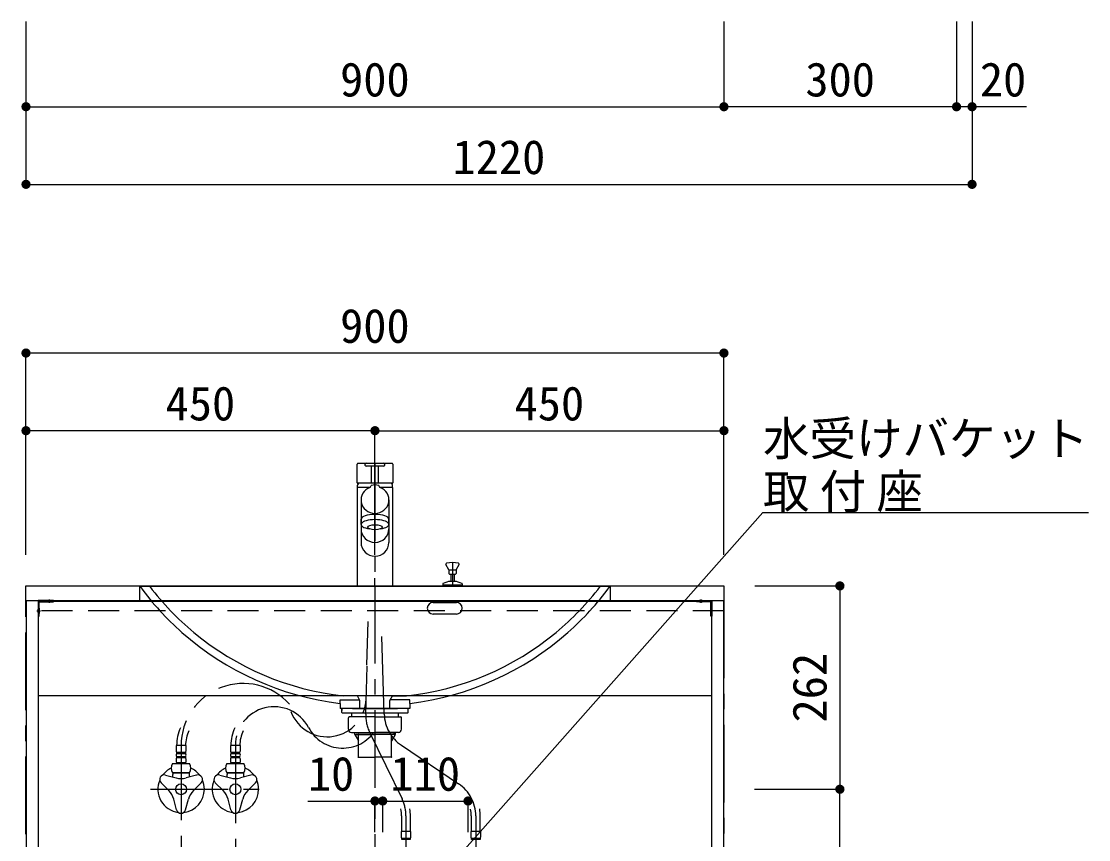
# Model space of a CAD drawing. Units: millimetres on the paper, scale 1:20. Extents: x -205 to 195, y -144 to 136.
# Drawn here: x -161.5 to -92.7, y -86.9 to -34.2 of the extents above; entities that cross this region are included whole.
import ezdxf
from ezdxf.enums import TextEntityAlignment as Align

# ---------------------------------------------------------------- set-up
doc = ezdxf.new("R2010")
doc.units = ezdxf.units.MM
for name, pattern in [('CHAIN1', [8, 5, -1, 1, -1]), ('DASHED1', [1.8, 1.2, -0.6]), ('DASHED2', [3, 2, -1]), ('DOUBLE_CHAIN1', [8.8, 5, -1, 0.6, -0.6, 0.6, -1])]:
    doc.linetypes.add(name, pattern=pattern)
for name, color, linetype in [('0-2_2', 7, 'Continuous'), ('0-3_3', 4, 'Continuous'), ('0-4_4', 6, 'Continuous')]:
    doc.layers.add(name, color=color, linetype=linetype)
doc.styles.add('ＭＳ ゴシック', font='')
doc.styles.get('ＭＳ ゴシック').set_extended_font_data('MS Gothic')

msp = doc.modelspace()

# ---------------------------------------------------------------- hatches: boundary and pattern name
at = {"layer": '0-3_3'}
for points in [[(-160.935, -39.721, 1), (-161.535, -39.721, 1)], [(-115.935, -39.721, 1), (-116.535, -39.721, 1)], [(-115.935, -39.721, 1), (-116.535, -39.721, 1)], [(-100.935, -39.721, 1), (-101.535, -39.721, 1)], [(-100.935, -39.721, 1), (-101.535, -39.721, 1)], [(-99.935, -39.721, 1), (-100.535, -39.721, 1)], [(-160.935, -44.721, 1), (-161.535, -44.721, 1)], [(-99.935, -44.721, 1), (-100.535, -44.721, 1)], [(-160.935, -55.592, 1), (-161.535, -55.592, 1)], [(-115.935, -55.592, 1), (-116.535, -55.592, 1)], [(-160.935, -60.592, 1), (-161.535, -60.592, 1)], [(-138.435, -60.592, 1), (-139.035, -60.592, 1)], [(-138.435, -60.592, 1), (-139.035, -60.592, 1)], [(-115.935, -60.592, 1), (-116.535, -60.592, 1)]]:
    msp.add_hatch(color=132, dxfattribs=at).paths.add_polyline_path(points)
at = {"layer": '0-4_4'}
for points in [[(-108.46, -70.592, 1), (-109.06, -70.592, 1)], [(-108.46, -83.692, 1), (-109.06, -83.692, 1)], [(-108.46, -83.692, 1), (-109.06, -83.692, 1)], [(-138.435, -84.45, 1), (-139.035, -84.45, 1)], [(-137.935, -84.45, 1), (-138.535, -84.45, 1)], [(-137.935, -84.45, 1), (-138.535, -84.45, 1)], [(-132.435, -84.45, 1), (-133.035, -84.45, 1)]]:
    msp.add_hatch(color=212, dxfattribs=at).paths.add_polyline_path(points)

# ---------------------------------------------------------------- linework, layer by layer
at = {"layer": '0-2_2'}
for p, q in [((-161.235, -70.592), (-116.235, -70.592)), ((-161.235, -71.542), (-161.235, -70.592)), ((-116.235, -70.592), (-116.235, -71.542)), ((-161.235, -71.542), (-116.235, -71.542)), ((-160.46, -71.567), (-117.01, -71.567)), ((-160.46, -71.567), (-160.46, -77.667)), ((-117.01, -77.667), (-117.01, -71.567)), ((-117.01, -77.667), (-160.46, -77.667))]:
    msp.add_line(p, q, dxfattribs=at)
at = {"layer": '0-2_2', "linetype": 'DASHED2'}
for p, q in [((-159.835, -71.542), (-159.66, -71.542)), ((-117.635, -71.542), (-117.81, -71.542)), ((-160.46, -72.292), (-160.46, -72.092)), ((-160.385, -72.017), (-160.385, -72.367)), ((-159.66, -71.617), (-159.835, -71.617)), ((-117.81, -71.617), (-117.635, -71.617)), ((-117.085, -72.017), (-117.085, -72.367)), ((-117.01, -72.292), (-117.01, -72.092))]:
    msp.add_line(p, q, dxfattribs=at)
at = {"layer": '0-2_2'}
for points in [[(-161.21, -101.142), (-161.21, -71.542), (-160.46, -71.542), (-160.46, -101.142)], [(-159.46, -71.542), (-160.46, -71.542), (-160.46, -72.542), (-160.385, -72.542), (-160.385, -71.617), (-159.46, -71.617)], [(-118.01, -71.542), (-117.01, -71.542), (-117.01, -72.542), (-117.085, -72.542), (-117.085, -71.617), (-118.01, -71.617)], [(-117.01, -101.142), (-117.01, -71.542), (-116.26, -71.542), (-116.26, -101.142)]]:
    msp.add_lwpolyline(points, close=True, dxfattribs=at)
at = {"layer": '0-3_3'}
for p, q in [((-161.235, -34.221), (-161.235, -39.721)), ((-161.235, -34.221), (-161.235, -44.721)), ((-116.235, -34.221), (-116.235, -39.721)), ((-116.235, -34.221), (-116.235, -39.721)), ((-101.235, -34.221), (-101.235, -39.721)), ((-101.235, -34.221), (-101.235, -39.721)), ((-100.235, -34.221), (-100.235, -44.721)), ((-100.235, -34.221), (-100.235, -39.721)), ((-161.235, -39.721), (-116.235, -39.721)), ((-101.235, -39.721), (-116.235, -39.721)), ((-96.733, -39.721), (-102.435, -39.721)), ((-161.235, -44.721), (-100.235, -44.721)), ((-161.235, -68.592), (-161.235, -55.592)), ((-116.235, -55.592), (-161.235, -55.592)), ((-116.235, -68.592), (-116.235, -55.592)), ((-161.235, -68.592), (-161.235, -60.592)), ((-138.735, -60.592), (-161.235, -60.592)), ((-138.735, -68.592), (-138.735, -60.592)), ((-138.735, -68.592), (-138.735, -60.592)), ((-138.735, -60.592), (-116.235, -60.592)), ((-116.235, -68.592), (-116.235, -60.592))]:
    msp.add_line(p, q, dxfattribs=at)
at = {"layer": '0-3_3', "linetype": 'CHAIN1'}
for p, q in [((-138.735, -70.592), (-138.735, -70.092)), ((-159.748, -71.474), (-159.748, -71.693)), ((-117.723, -71.474), (-117.723, -71.693)), ((-160.528, -72.192), (-160.309, -72.192)), ((-116.943, -72.192), (-117.162, -72.192))]:
    msp.add_line(p, q, dxfattribs=at)
at = {"layer": '0-3_3', "linetype": 'DASHED2'}
for p, q in [((-159.835, -71.617), (-159.835, -71.542)), ((-159.66, -71.542), (-159.66, -71.617)), ((-117.81, -71.542), (-117.81, -71.617)), ((-117.635, -71.617), (-117.635, -71.542)), ((-116.235, -71.542), (-116.235, -72.192)), ((-160.46, -72.092), (-160.385, -72.017)), ((-117.01, -72.092), (-117.085, -72.017)), ((-160.385, -72.367), (-160.46, -72.292)), ((-117.085, -72.367), (-117.01, -72.292))]:
    msp.add_line(p, q, dxfattribs=at)
at = {"layer": '0-3_3', "linetype": 'CHAIN1'}
msp.add_lwpolyline([(-161.235, -110.592), (-161.235, -71.542), (-116.235, -71.542), (-116.235, -110.592)], close=True, dxfattribs=at)
at = {"layer": '0-3_3', "linetype": 'DASHED2'}
msp.add_lwpolyline([(-116.235, -72.192), (-161.235, -72.192), (-161.235, -71.542)], dxfattribs=at)
at = {"layer": '0-4_4'}
for p, q in [((-139.885, -63.947), (-139.885, -62.742)), ((-139.835, -62.692), (-137.635, -62.692)), ((-139.36, -62.829), (-139.36, -62.742)), ((-139.31, -62.692), (-138.16, -62.692)), ((-138.16, -62.879), (-139.31, -62.879)), ((-138.974, -62.879), (-138.974, -63.972)), ((-138.497, -63.972), (-138.497, -62.879)), ((-138.11, -62.742), (-138.11, -62.829)), ((-137.585, -62.742), (-137.585, -63.947)), ((-137.61, -63.972), (-139.86, -63.972)), ((-139.792, -63.972), (-139.854, -64.079)), ((-137.679, -63.972), (-137.617, -64.079)), ((-139.046, -64.242), (-139.885, -64.242)), ((-139.86, -64.242), (-139.86, -64.104)), ((-139.047, -64.244), (-138.982, -64.131)), ((-138.424, -64.244), (-138.489, -64.131)), ((-137.61, -64.242), (-137.61, -64.104)), ((-139.635, -65.055), (-139.635, -67.79)), ((-137.835, -65.055), (-137.835, -67.79)), ((-139.63, -66.633), (-139.63, -66.295)), ((-137.84, -66.633), (-137.84, -66.295)), ((-133.973, -69.564), (-134.156, -69.207)), ((-133.498, -69.564), (-133.315, -69.207)), ((-133.973, -69.564), (-133.973, -69.789)), ((-133.973, -69.564), (-133.498, -69.564)), ((-133.923, -69.839), (-133.548, -69.839)), ((-133.852, -69.839), (-133.852, -70.302)), ((-133.619, -69.839), (-133.619, -70.302)), ((-133.498, -69.564), (-133.498, -69.789)), ((-153.832, -70.632), (-153.861, -70.661)), ((-123.639, -70.632), (-153.832, -70.632)), ((-134.36, -70.459), (-134.36, -70.542)), ((-133.11, -70.542), (-134.36, -70.542)), ((-133.11, -70.592), (-134.36, -70.592)), ((-134.285, -70.542), (-134.285, -70.592)), ((-133.612, -70.302), (-133.852, -70.302)), ((-133.185, -70.542), (-133.185, -70.592)), ((-133.11, -70.459), (-133.11, -70.542)), ((-123.639, -70.632), (-123.61, -70.661)), ((-123.639, -70.632), (-123.56, -70.632)), ((-123.56, -70.632), (-123.56, -71.542)), ((-114.235, -70.592), (-108.76, -70.592)), ((-108.76, -70.592), (-108.76, -83.692)), ((-134.985, -71.657), (-133.485, -71.657)), ((-133.485, -72.407), (-134.985, -72.407)), ((-139.868, -77.682), (-140.759, -77.682)), ((-139.703, -77.967), (-139.868, -77.682)), ((-137.768, -77.967), (-137.603, -77.682)), ((-137.603, -77.682), (-136.712, -77.682)), ((-140.985, -78.159), (-140.985, -77.932)), ((-140.985, -78.159), (-140.985, -78.482)), ((-140.973, -77.932), (-139.723, -77.932)), ((-139.703, -78.482), (-139.703, -77.967)), ((-137.768, -78.482), (-137.768, -77.967)), ((-136.485, -77.932), (-137.748, -77.932)), ((-136.485, -78.159), (-136.485, -77.932)), ((-136.485, -78.159), (-136.485, -78.482)), ((-136.485, -78.482), (-140.985, -78.482)), ((-140.865, -78.757), (-140.865, -78.507)), ((-140.865, -78.529), (-140.865, -78.624)), ((-136.63, -78.782), (-140.84, -78.782)), ((-140.45, -79.832), (-140.45, -79.082)), ((-138.735, -79.032), (-140.4, -79.032)), ((-140.225, -79.032), (-140.225, -78.807)), ((-140.185, -78.482), (-137.285, -78.482)), ((-138.735, -79.032), (-137.07, -79.032)), ((-137.245, -78.832), (-137.245, -79.032)), ((-137.02, -79.832), (-137.02, -79.082)), ((-136.605, -78.757), (-136.605, -78.507)), ((-140.25, -80.032), (-138.735, -80.032)), ((-140.045, -80.072), (-140.045, -80.15)), ((-140.042, -80.162), (-139.801, -80.58)), ((-139.94, -80.057), (-140.03, -80.057)), ((-140.02, -80.157), (-138.735, -80.157)), ((-139.94, -80.057), (-138.735, -80.057)), ((-139.925, -80.032), (-139.925, -80.042)), ((-139.798, -81.607), (-139.798, -80.172)), ((-137.22, -80.032), (-138.735, -80.032)), ((-137.53, -80.057), (-138.735, -80.057)), ((-137.45, -80.157), (-138.735, -80.157)), ((-137.673, -81.607), (-137.673, -80.172)), ((-137.429, -80.162), (-137.67, -80.58)), ((-137.545, -80.032), (-137.545, -80.042)), ((-137.53, -80.057), (-137.44, -80.057)), ((-137.425, -80.072), (-137.425, -80.136)), ((-137.425, -80.072), (-137.425, -80.15)), ((-151.555, -80.877), (-151.555, -81.214)), ((-148.055, -80.877), (-148.055, -81.214)), ((-151.555, -81.764), (-151.555, -81.927)), ((-151.51, -81.402), (-151.51, -81.302)), ((-151.51, -81.302), (-150.96, -81.302)), ((-150.96, -81.402), (-151.51, -81.402)), ((-151.51, -81.677), (-151.51, -81.577)), ((-151.51, -81.577), (-150.96, -81.577)), ((-150.96, -81.677), (-151.51, -81.677)), ((-150.96, -81.302), (-150.96, -81.402)), ((-150.96, -81.577), (-150.96, -81.677)), ((-150.915, -81.927), (-150.915, -81.764)), ((-148.055, -81.764), (-148.055, -81.927)), ((-148.01, -81.402), (-148.01, -81.302)), ((-148.01, -81.302), (-147.46, -81.302)), ((-147.46, -81.402), (-148.01, -81.402)), ((-148.01, -81.677), (-148.01, -81.577)), ((-148.01, -81.577), (-147.46, -81.577)), ((-147.46, -81.677), (-148.01, -81.677)), ((-147.46, -81.302), (-147.46, -81.402)), ((-147.46, -81.577), (-147.46, -81.677)), ((-147.415, -81.927), (-147.415, -81.764)), ((-139.83, -81.632), (-138.735, -81.632)), ((-137.64, -81.632), (-138.735, -81.632)), ((-151.779, -82.027), (-150.692, -82.027)), ((-151.51, -81.977), (-151.535, -82.002)), ((-151.535, -82.002), (-151.535, -82.027)), ((-151.505, -81.977), (-150.965, -81.977)), ((-150.935, -82.002), (-150.96, -81.977)), ((-148.279, -82.027), (-147.192, -82.027)), ((-148.01, -81.977), (-148.035, -82.002)), ((-148.035, -82.002), (-148.035, -82.027)), ((-148.005, -81.977), (-147.465, -81.977)), ((-147.435, -82.002), (-147.46, -81.977)), ((-152.24, -82.777), (-151.559, -82.959)), ((-150.692, -82.642), (-151.779, -82.642)), ((-151.76, -82.642), (-151.702, -82.642)), ((-151.76, -82.642), (-151.76, -82.742)), ((-151.702, -82.642), (-150.769, -82.642)), ((-150.231, -82.777), (-150.912, -82.959)), ((-150.769, -82.642), (-150.71, -82.642)), ((-148.74, -82.777), (-148.059, -82.959)), ((-147.192, -82.642), (-148.279, -82.642)), ((-148.26, -82.642), (-148.202, -82.642)), ((-148.26, -82.642), (-148.26, -82.742)), ((-148.202, -82.642), (-147.269, -82.642)), ((-146.731, -82.777), (-147.412, -82.959)), ((-147.269, -82.642), (-147.21, -82.642)), ((-152.53, -83.279), (-152.031, -83.778)), ((-149.941, -83.279), (-150.44, -83.778)), ((-149.03, -83.279), (-148.531, -83.778)), ((-146.441, -83.279), (-146.94, -83.778)), ((-114.26, -83.692), (-108.76, -83.692)), ((-112.775, -83.692), (-108.76, -83.692)), ((-108.76, -110.592), (-108.76, -83.692)), ((-151.525, -85.019), (-151.708, -84.338)), ((-150.946, -85.019), (-150.763, -84.338)), ((-148.025, -85.019), (-148.208, -84.338)), ((-147.446, -85.019), (-147.263, -84.338)), ((-143.059, -84.45), (-137.035, -84.45)), ((-138.735, -86.466), (-138.735, -84.45)), ((-138.235, -86.466), (-138.235, -84.45)), ((-138.235, -84.45), (-132.735, -84.45)), ((-138.235, -86.466), (-138.235, -84.45)), ((-132.735, -86.466), (-132.735, -84.45)), ((-137.023, -85.414), (-137.023, -86.414)), ((-136.448, -86.414), (-136.448, -85.414)), ((-132.523, -85.414), (-132.523, -86.414)), ((-131.948, -86.414), (-131.948, -85.414)), ((-137.055, -86.414), (-137.055, -86.752)), ((-132.555, -86.414), (-132.555, -86.752)), ((-137.01, -86.939), (-137.01, -86.839)), ((-137.01, -86.839), (-136.46, -86.839)), ((-136.46, -86.939), (-137.01, -86.939)), ((-136.46, -86.839), (-136.46, -86.939)), ((-132.51, -86.939), (-132.51, -86.839)), ((-132.51, -86.839), (-131.96, -86.839)), ((-131.96, -86.939), (-132.51, -86.939)), ((-131.96, -86.839), (-131.96, -86.939))]:
    msp.add_line(p, q, dxfattribs=at)
at = {"layer": '0-4_4', "linetype": 'CHAIN1'}
for p, q in [((-138.735, -62.692), (-138.735, -70.592)), ((-133.735, -69.089), (-133.735, -70.592)), ((-138.735, -70.592), (-138.735, -119.256)), ((-139.249, -75.701), (-139.176, -72.887)), ((-139.077, -80.025), (-136.987, -84.32)), ((-151.235, -80.687), (-151.235, -87.651)), ((-147.735, -80.877), (-147.735, -87.822)), ((-137.033, -80.86), (-133.342, -83.339)), ((-153.209, -83.692), (-145.436, -83.692)), ((-136.735, -85.414), (-136.735, -86.414)), ((-132.235, -85.414), (-132.235, -86.414)), ((-136.735, -86.414), (-136.735, -119.256))]:
    msp.add_line(p, q, dxfattribs=at)
at = {"layer": '0-4_4', "linetype": 'DOUBLE_CHAIN1'}
for p, q in [((-138.139, -78.86), (-138.318, -72.887)), ((-139.328, -78.86), (-139.239, -75.76)), ((-132.235, -86.414), (-132.235, -119.256))]:
    msp.add_line(p, q, dxfattribs=at)
at = {"layer": '0-4_4', "linetype": 'DASHED1'}
for p, q in [((-139.823, -81.632), (-139.83, -81.632)), ((-137.648, -81.632), (-137.64, -81.632))]:
    msp.add_line(p, q, dxfattribs=at)
at = {"layer": '0-4_4'}
for points in [[(-139.885, -64.242), (-139.885, -70.592), (-137.585, -70.592), (-137.585, -64.242), (-138.425, -64.242)], [(-135.269, -90.176), (-113.719, -65.855), (-92.719, -65.855)], [(-153.84, -70.632), (-153.911, -70.632), (-153.911, -71.542)], [(-150.915, -81.214), (-150.915, -80.877), (-151.555, -80.877)], [(-147.415, -81.214), (-147.415, -80.877), (-148.055, -80.877)], [(-150.935, -82.027), (-150.935, -82.002), (-151.535, -82.002)], [(-147.435, -82.027), (-147.435, -82.002), (-148.035, -82.002)], [(-150.71, -82.642), (-150.71, -82.742), (-150.71, -82.817)], [(-147.21, -82.642), (-147.21, -82.742), (-147.21, -82.817)], [(-136.415, -86.752), (-136.415, -86.414), (-137.055, -86.414)], [(-131.915, -86.752), (-131.915, -86.414), (-132.555, -86.414)]]:
    msp.add_lwpolyline(points, dxfattribs=at)
for centre in [(-151.235, -83.692), (-147.735, -83.692)]:
    msp.add_circle(centre, 0.35, dxfattribs=at)
for centre, radius, start, end in [((-139.835, -62.742), 0.05, 90, 180), ((-139.31, -62.742), 0.05, 90, 180), ((-139.31, -62.829), 0.05, 180, 270), ((-138.16, -62.742), 0.05, 0, 90), ((-138.16, -62.829), 0.05, 270, 360), ((-137.635, -62.742), 0.05, 0, 90), ((-139.86, -63.947), 0.025, 180, 270), ((-137.61, -63.947), 0.025, 270, 360), ((-139.81, -64.104), 0.05, 150, 180), ((-138.735, -64.777), 0.691, 69.07687, 110.92313), ((-137.66, -64.104), 0.05, 0, 30), ((-134.11, -69.185), 0.05, 104.0008, 180), ((-134.11, -69.185), 0.05, 180, 205.52693), ((-133.735, -70.689), 1.6, 75.9992, 104.0008), ((-133.36, -69.185), 0.05, 0, 75.9992), ((-133.36, -69.185), 0.05, 334.47307, 360), ((-133.923, -69.789), 0.05, 180, 270), ((-133.548, -69.789), 0.05, 270, 360), ((-138.764, -59.541), 18.75, 216.37253, 228.5352), ((-138.764, -59.541), 18.25, 217.42348, 230.34429), ((-134.335, -70.459), 0.025, 115.8721, 180), ((-133.735, -71.696), 1.4, 95.07116, 115.8721), ((-133.735, -71.696), 1.4, 64.1279, 84.92884), ((-133.135, -70.459), 0.025, 0, 64.1279), ((-138.707, -59.541), 18.25, 309.65571, 322.57652), ((-138.707, -59.541), 18.75, 311.4648, 323.62747), ((-134.985, -72.032), 0.375, 90, 180), ((-134.985, -72.032), 0.375, 180, 270), ((-133.485, -72.032), 0.375, 0, 90), ((-133.485, -72.032), 0.375, 270, 360), ((-138.764, -59.541), 18.75, 228.5352, 263.19448), ((-138.764, -59.541), 18.25, 230.34429, 263.72185), ((-138.707, -59.541), 18.25, 276.26664, 309.65571), ((-138.707, -59.541), 18.75, 276.80552, 311.4648), ((-140.84, -78.507), 0.025, 90, 180), ((-140.84, -78.757), 0.025, 180, 270), ((-140.4, -79.082), 0.05, 90, 180), ((-140.25, -78.807), 0.025, 0, 90), ((-137.195, -78.832), 0.05, 90, 180), ((-137.07, -79.082), 0.05, 0, 90), ((-136.63, -78.507), 0.025, 0, 90), ((-136.63, -78.757), 0.025, 270, 360), ((-148.735, -80.877), 2.788, 155.61115, 180), ((-145.235, -80.877), 2.788, 155.61115, 180), ((-148.735, -80.877), 2.212, 154.52342, 180), ((-145.235, -80.877), 2.212, 154.52342, 180), ((-140.25, -79.832), 0.2, 180, 270), ((-140.03, -80.072), 0.015, 90, 180), ((-140.02, -80.132), 0.025, 180, 270), ((-140.02, -80.15), 0.025, 180, 210), ((-139.94, -80.042), 0.015, 270, 360), ((-139.813, -80.172), 0.015, 0, 90), ((-137.658, -80.172), 0.015, 90, 180), ((-137.53, -80.042), 0.015, 180, 270), ((-137.45, -80.132), 0.025, 270, 360), ((-137.44, -80.072), 0.015, 0, 90), ((-137.45, -80.15), 0.025, 330, 360), ((-137.22, -79.832), 0.2, 270, 360), ((-139.823, -80.592), 0.025, 0, 30), ((-137.648, -80.592), 0.025, 150, 180), ((-151.448, -81.214), 0.108, 180, 234.43222), ((-151.448, -81.489), 0.108, 125.56778, 234.43222), ((-151.448, -81.764), 0.108, 125.56778, 180), ((-151.023, -81.214), 0.108, 305.56778, 360), ((-151.023, -81.489), 0.108, 305.56778, 54.43222), ((-151.023, -81.764), 0.108, 0, 54.43222), ((-147.948, -81.214), 0.108, 180, 234.43222), ((-147.948, -81.489), 0.108, 125.56778, 234.43222), ((-147.948, -81.764), 0.108, 125.56778, 180), ((-147.523, -81.214), 0.108, 305.56778, 360), ((-147.523, -81.489), 0.108, 305.56778, 54.43222), ((-147.523, -81.764), 0.108, 0, 54.43222), ((-139.823, -81.607), 0.025, 270, 360), ((-137.648, -81.607), 0.025, 180, 270), ((-151.235, -83.692), 1.5, 115.15066, 143.05689), ((-151.323, -82.334), 0.55, 146.00705, 213.99295), ((-151.505, -81.927), 0.05, 180, 270), ((-150.965, -81.927), 0.05, 270, 360), ((-151.148, -82.334), 0.55, 326.00705, 33.99295), ((-151.235, -83.692), 1.5, 36.94311, 64.84934), ((-147.735, -83.692), 1.5, 115.15066, 143.05689), ((-147.823, -82.334), 0.55, 146.00705, 213.99295), ((-148.005, -81.927), 0.05, 180, 270), ((-147.465, -81.927), 0.05, 270, 360), ((-147.648, -82.334), 0.55, 326.00705, 33.99295), ((-147.735, -83.692), 1.5, 36.94311, 64.84934), ((-151.235, -83.692), 1.5, 156.94311, 263.05689), ((-152.318, -83.067), 0.3, 75, 225), ((-152.231, -82.742), 0.471, 340.64106, 360), ((-151.235, -81.752), 1.25, 255, 285), ((-150.46, -82.817), 0.25, 180, 199.83613), ((-150.153, -83.067), 0.3, 315, 105), ((-151.235, -83.692), 1.5, 0, 23.05689), ((-147.735, -83.692), 1.5, 156.94311, 263.05689), ((-148.818, -83.067), 0.3, 75, 225), ((-148.731, -82.742), 0.471, 340.64106, 360), ((-147.735, -81.752), 1.25, 255, 285), ((-146.96, -82.817), 0.25, 180, 199.83613), ((-146.653, -83.067), 0.3, 315, 105), ((-147.735, -83.692), 1.5, 0, 23.05689), ((-152.915, -84.661), 1.25, 15, 45), ((-151.235, -83.692), 1.5, 276.94311, 360), ((-149.556, -84.661), 1.25, 135, 165), ((-149.415, -84.661), 1.25, 15, 45), ((-147.735, -83.692), 1.5, 276.94311, 360), ((-146.056, -84.661), 1.25, 135, 165), ((-151.235, -84.942), 0.3, 195, 345), ((-147.735, -84.942), 0.3, 195, 345), ((-139.235, -85.414), 2.212, 0, 11.82504), ((-139.235, -85.414), 2.788, 0, 9.36089), ((-134.735, -85.414), 2.212, 0, 11.49845), ((-134.735, -85.414), 2.788, 0, 9.36089), ((-136.948, -86.752), 0.108, 180, 234.43222), ((-136.523, -86.752), 0.108, 305.56778, 360), ((-132.448, -86.752), 0.108, 180, 234.43222), ((-132.023, -86.752), 0.108, 305.56778, 360)]:
    msp.add_arc(centre, radius, start, end, dxfattribs=at)
at = {"layer": '0-4_4', "linetype": 'CHAIN1'}
for centre, radius, start, end in [((-147.235, -80.877), 4, 41.79789, 180), ((-145.235, -80.877), 2.5, 27.81625, 180), ((-141.811, -77.815), 2.5, 200.5912, 358.17769), ((-136.829, -78.931), 2.5, 178.36153, 205.94376), ((-135.64, -78.785), 2.5, 181.72199, 236.12262), ((-140.813, -78.543), 2.5, 207.81625, 327.5014), ((-140.813, -78.543), 2.5, 207.81625, 327.5014), ((-134.735, -85.414), 2.5, 0, 56.12262), ((-139.235, -85.414), 2.5, 0, 25.94376)]:
    msp.add_arc(centre, radius, start, end, dxfattribs=at)
at = {"layer": '0-4_4'}
for centre, major_axis, ratio, start_param, end_param in [((-138.735, -65.055), (-0.9, 0), 0.960527, 5.065973, 10.64199), ((-138.735, -66.295), (-0.895, 0), 0.347121, 3.141593, 6.283185), ((-138.735, -66.633), (-0.895, 0), 0.347121, 1.971847, 7.452931), ((-138.735, -66.905), (0.9, 0), 0.98281, 3.141593, 6.283185), ((-138.735, -67.79), (0.9, 0), 0.98281, 3.141593, 6.283185)]:
    msp.add_ellipse(centre, major_axis=major_axis, ratio=ratio, start_param=start_param, end_param=end_param, dxfattribs=at)
msp.add_ellipse((-138.735, -66.811), major_axis=(-0.47, 0), ratio=0.341818, dxfattribs=at)

# ---------------------------------------------------------------- texts
at = {"layer": '0-3_3', "style": 'ＭＳ ゴシック'}
for s, p in [('900', (-140.985, -39.721)), ('300', (-110.985, -39.721)), ('20', (-99.733, -39.721)), ('1220', (-133.735, -44.721)), ('900', (-140.985, -55.592)), ('450', (-152.235, -60.592)), ('450', (-129.735, -60.592))]:
    msp.add_text(s, height=2.199, dxfattribs=at).set_placement(p, align=Align.BOTTOM_LEFT)
at = {"layer": '0-4_4', "style": 'ＭＳ ゴシック'}
for s, p in [('水受けバケット', (-113.719, -62.855)), ('10', (-143.059, -84.45)), ('110', (-137.735, -84.45))]:
    msp.add_text(s, height=2.199, dxfattribs=at).set_placement(p, align=Align.BOTTOM_LEFT)
msp.add_text('262', height=2.199, rotation=90, dxfattribs=at).set_placement((-108.96, -79.392), align=Align.BOTTOM_LEFT)
at = {"layer": '0-4_4', "insert": (-113.719, -65.855), "char_height": 2.199, "attachment_point": 7, "style": 'ＭＳ ゴシック'}
msp.add_mtext('\\T1.22;取付座', dxfattribs=at)

doc.saveas('drawing.dxf')
